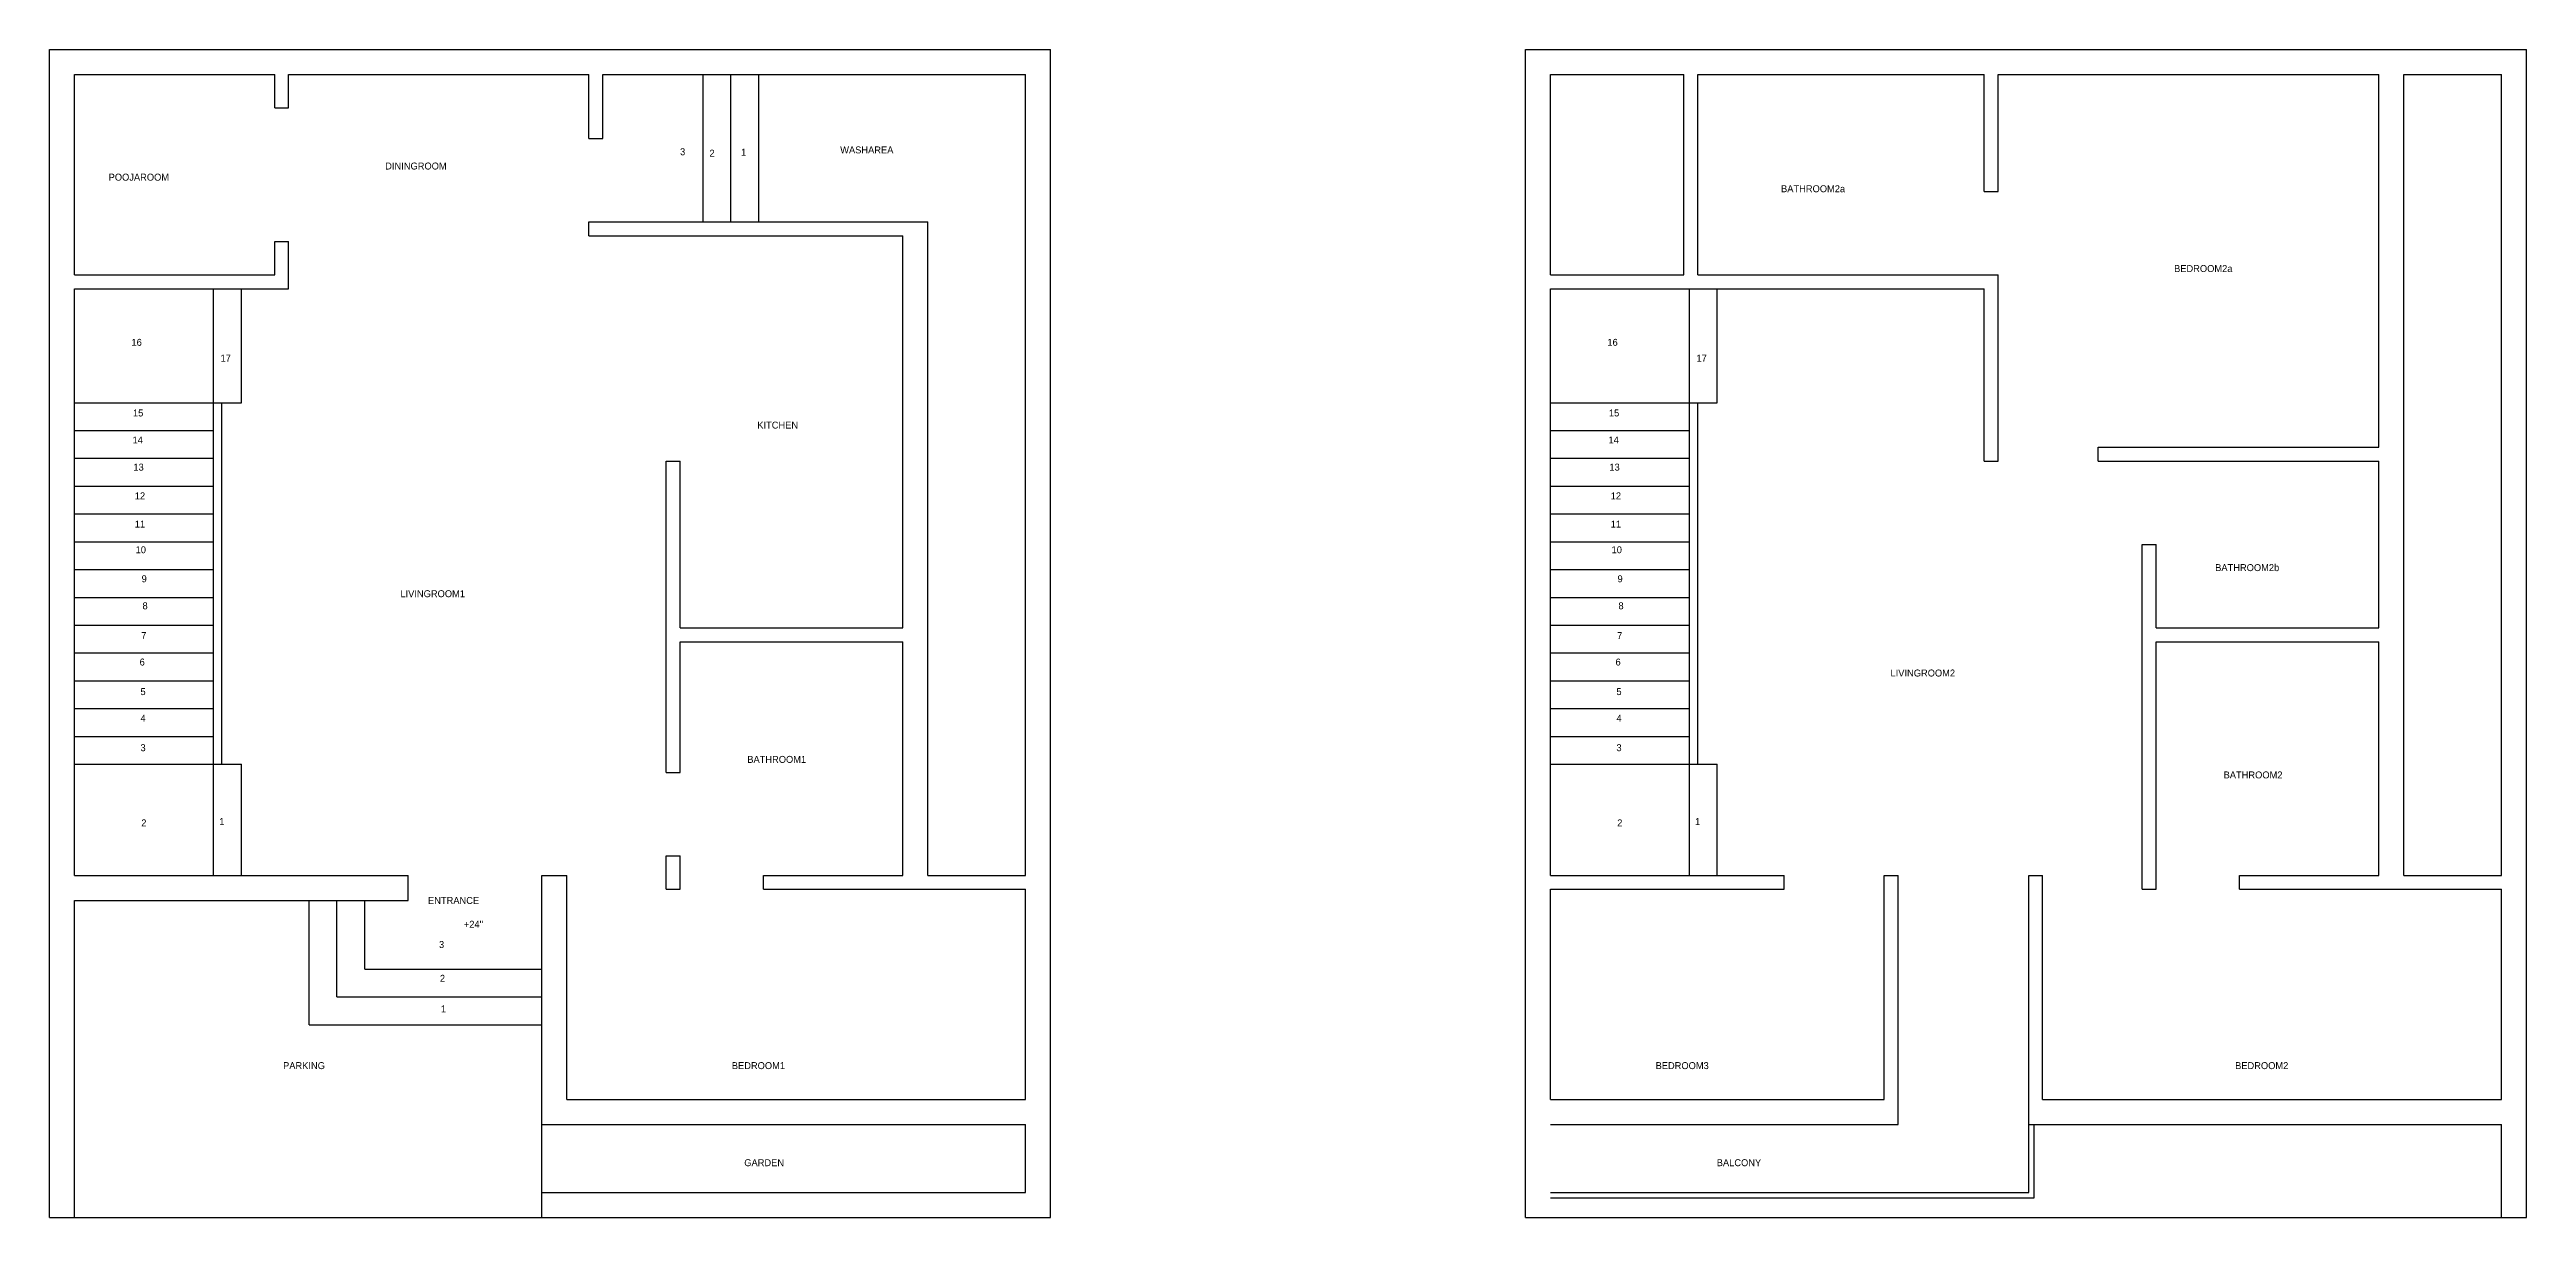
# Model space of a CAD drawing. Header units: metres. Extents: x 0 to 1501, y 0 to 420.
# Drawn here: x 0 to 891, y 0 to 420 of the extents above; entities that cross this region are included whole.
import ezdxf

# ---------------------------------------------------------------- set-up
doc = ezdxf.new("R2010")
doc.units = ezdxf.units.M
for name, color, linetype in [('Balcony', 7, 'Continuous'), ('BathRoom1', 7, 'Continuous'), ('BathRoom2', 7, 'Continuous'), ('BathRoom2a', 7, 'Continuous'), ('BathRoom2b', 7, 'Continuous'), ('BedRoom1', 7, 'Continuous'), ('BedRoom2', 7, 'Continuous'), ('BedRoom2a', 7, 'Continuous'), ('BedRoom3', 7, 'Continuous'), ('Boundary', 7, 'Continuous'), ('DiningRoom', 7, 'Continuous'), ('Entrance_Staircase', 7, 'Continuous'), ('Garden', 7, 'Continuous'), ('Kitchen', 7, 'Continuous'), ('LivingRoom1', 7, 'Continuous'), ('LivingRoom2', 7, 'Continuous'), ('Parking', 7, 'Continuous'), ('PoojaRoom', 7, 'Continuous'), ('Staircase', 7, 'Continuous'), ('WashArea', 7, 'Continuous'), ('WashArea_Staircase', 7, 'Continuous')]:
    doc.layers.add(name, color=color, linetype=linetype)

msp = doc.modelspace()

# ---------------------------------------------------------------- linework, layer by layer
at = {"layer": 'Balcony'}
for p, q in [((539.81, 33.38), (664.81, 33.38)), ((711.81, 9), (711.81, 33.38)), ((713.81, 7), (713.81, 33.38)), ((539.81, 9), (711.81, 9)), ((539.81, 7), (713.81, 7))]:
    msp.add_line(p, q, dxfattribs=at)
at = {"layer": 'BathRoom1'}
for p, q in [((226.77, 207), (306.87, 207)), ((226.77, 160), (226.77, 207)), ((306.87, 123), (306.87, 207)), ((221.77, 160), (226.77, 160)), ((221.77, 130), (226.77, 130)), ((226.77, 118), (226.77, 130)), ((256.77, 123), (306.87, 123))]:
    msp.add_line(p, q, dxfattribs=at)
at = {"layer": 'BathRoom2'}
for p, q in [((757.58, 207), (837.68, 207)), ((757.58, 118), (757.58, 207)), ((837.68, 123), (837.68, 207)), ((752.58, 118), (757.58, 118)), ((787.58, 123), (837.68, 123)), ((787.58, 118), (787.58, 123))]:
    msp.add_line(p, q, dxfattribs=at)
at = {"layer": 'BathRoom2a'}
for p, q in [((592.81, 411), (695.81, 411)), ((592.81, 339), (592.81, 411)), ((695.81, 369), (695.81, 411)), ((695.81, 369), (700.81, 369)), ((592.81, 339), (700.81, 339))]:
    msp.add_line(p, q, dxfattribs=at)
at = {"layer": 'BathRoom2b'}
for p, q in [((736.81, 272), (837.68, 272)), ((837.68, 212), (837.68, 272)), ((752.58, 242), (757.58, 242)), ((757.58, 212), (757.58, 242)), ((757.58, 212), (837.68, 212))]:
    msp.add_line(p, q, dxfattribs=at)
at = {"layer": 'BedRoom1'}
for p, q in [((186, 42.38), (186, 123)), ((221.77, 118), (226.77, 118)), ((256.77, 118), (256.77, 123)), ((256.77, 118), (351, 118)), ((351, 42.38), (351, 118)), ((186, 42.38), (351, 42.38))]:
    msp.add_line(p, q, dxfattribs=at)
at = {"layer": 'BedRoom2'}
for p, q in [((711.81, 33.38), (711.81, 123)), ((716.81, 42.38), (716.81, 123)), ((787.58, 118), (881.81, 118)), ((881.81, 42.38), (881.81, 118)), ((716.81, 42.38), (881.81, 42.38))]:
    msp.add_line(p, q, dxfattribs=at)
at = {"layer": 'BedRoom2a'}
for p, q in [((700.81, 369), (700.81, 411)), ((700.81, 411), (837.68, 411)), ((837.68, 277), (837.68, 411)), ((700.81, 272), (700.81, 339)), ((736.81, 277), (837.68, 277)), ((736.81, 272), (736.81, 277))]:
    msp.add_line(p, q, dxfattribs=at)
at = {"layer": 'BedRoom3'}
for p, q in [((539.81, 42.38), (539.81, 118)), ((539.81, 118), (623.81, 118)), ((623.81, 118), (623.81, 123)), ((659.81, 42.38), (659.81, 123)), ((664.81, 33.38), (664.81, 123)), ((539.81, 42.38), (659.81, 42.38))]:
    msp.add_line(p, q, dxfattribs=at)
at = {"layer": 'Boundary'}
for p, q in [((0, 0), (0, 420)), ((0, 420), (360, 420)), ((360, 0), (360, 420)), ((530.81, 0), (530.81, 420)), ((530.81, 420), (890.81, 420)), ((890.81, 0), (890.81, 420)), ((539.81, 411), (587.81, 411)), ((539.81, 339), (539.81, 411)), ((587.81, 339), (587.81, 411)), ((846.68, 411), (881.81, 411)), ((846.68, 123), (846.68, 411)), ((881.81, 123), (881.81, 411)), ((539.81, 339), (587.81, 339)), ((846.68, 123), (881.81, 123)), ((711.81, 33.38), (881.81, 33.38)), ((881.81, 0), (881.81, 33.38)), ((0, 0), (9, 0)), ((177, 0), (360, 0)), ((530.81, 0), (890.81, 0))]:
    msp.add_line(p, q, dxfattribs=at)
at = {"layer": 'DiningRoom'}
for p, q in [((86, 399), (86, 411)), ((86, 411), (194, 411)), ((194, 388), (194, 411)), ((194, 353), (194, 358)), ((86, 334), (86, 351))]:
    msp.add_line(p, q, dxfattribs=at)
at = {"layer": 'Entrance_Staircase'}
for p, q in [((129, 114), (129, 123)), ((177, 69.33), (177, 123)), ((177, 123), (186, 123)), ((93.35, 69.33), (93.35, 114)), ((93.35, 114), (129, 114)), ((103.35, 79.33), (103.35, 114)), ((113.35, 89.33), (113.35, 114)), ((113.35, 89.33), (177, 89.33)), ((103.35, 79.33), (177, 79.33)), ((93.35, 69.33), (177, 69.33))]:
    msp.add_line(p, q, dxfattribs=at)
at = {"layer": 'Garden'}
for p, q in [((177, 33.38), (351, 33.38)), ((351, 9), (351, 33.38)), ((177, 9), (351, 9))]:
    msp.add_line(p, q, dxfattribs=at)
at = {"layer": 'Kitchen'}
for p, q in [((194, 353), (306.87, 353)), ((306.87, 212), (306.87, 353)), ((221.77, 272), (226.77, 272)), ((226.77, 212), (226.77, 272)), ((226.77, 212), (306.87, 212))]:
    msp.add_line(p, q, dxfattribs=at)
at = {"layer": 'LivingRoom1'}
for p, q in [((221.77, 160), (221.77, 272)), ((221.77, 118), (221.77, 130))]:
    msp.add_line(p, q, dxfattribs=at)
at = {"layer": 'LivingRoom2'}
for p, q in [((695.81, 272), (695.81, 334)), ((695.81, 272), (700.81, 272)), ((752.58, 118), (752.58, 242)), ((659.81, 123), (664.81, 123)), ((711.81, 123), (716.81, 123))]:
    msp.add_line(p, q, dxfattribs=at)
at = {"layer": 'Parking'}
for p, q in [((9, 0), (9, 114)), ((9, 114), (93.35, 114)), ((177, 0), (177, 69.33)), ((9, 0), (177, 0))]:
    msp.add_line(p, q, dxfattribs=at)
at = {"layer": 'PoojaRoom'}
for p, q in [((9, 339), (9, 411)), ((9, 411), (81, 411)), ((81, 399), (81, 411)), ((81, 399), (86, 399)), ((81, 339), (81, 351)), ((81, 351), (86, 351)), ((9, 339), (81, 339))]:
    msp.add_line(p, q, dxfattribs=at)
at = {"layer": 'Staircase'}
for p, q in [((9, 334), (86, 334)), ((9, 123), (9, 334)), ((59, 123), (59, 334)), ((69, 293), (69, 334)), ((539.81, 334), (695.81, 334)), ((539.81, 123), (539.81, 334)), ((589.81, 123), (589.81, 334)), ((599.81, 293), (599.81, 334)), ((9, 293), (69, 293)), ((62, 163), (62, 293)), ((539.81, 293), (599.81, 293)), ((592.81, 163), (592.81, 293)), ((9, 283), (59, 283)), ((539.81, 283), (589.81, 283)), ((9, 273), (59, 273)), ((539.81, 273), (589.81, 273)), ((9, 263), (59, 263)), ((539.81, 263), (589.81, 263)), ((9, 253), (59, 253)), ((539.81, 253), (589.81, 253)), ((9, 243), (59, 243)), ((539.81, 243), (589.81, 243)), ((9, 233), (59, 233)), ((539.81, 233), (589.81, 233)), ((9, 223), (59, 223)), ((9, 223), (59, 223)), ((539.81, 223), (589.81, 223)), ((539.81, 223), (589.81, 223)), ((9, 213), (59, 213)), ((539.81, 213), (589.81, 213)), ((9, 203), (59, 203)), ((539.81, 203), (589.81, 203)), ((9, 193), (59, 193)), ((539.81, 193), (589.81, 193)), ((9, 183), (59, 183)), ((539.81, 183), (589.81, 183)), ((9, 173), (59, 173)), ((539.81, 173), (589.81, 173)), ((9, 163), (69, 163)), ((69, 123), (69, 163)), ((539.81, 163), (599.81, 163)), ((599.81, 123), (599.81, 163)), ((9, 123), (129, 123)), ((539.81, 123), (623.81, 123))]:
    msp.add_line(p, q, dxfattribs=at)
at = {"layer": 'WashArea'}
for p, q in [((255.07, 411), (351, 411)), ((351, 123), (351, 411)), ((255.07, 358), (315.87, 358)), ((315.87, 123), (315.87, 358)), ((315.87, 123), (351, 123))]:
    msp.add_line(p, q, dxfattribs=at)
at = {"layer": 'WashArea_Staircase'}
for p, q in [((199, 411), (255.07, 411)), ((199, 388), (199, 411)), ((235.07, 358), (235.07, 411)), ((245.07, 358), (245.07, 411)), ((255.07, 358), (255.07, 411)), ((194, 388), (199, 388)), ((194, 358), (255.07, 358))]:
    msp.add_line(p, q, dxfattribs=at)

# ---------------------------------------------------------------- texts
at = {"layer": 'Balcony', "insert": (599.61, 20.94), "char_height": 2.5, "attachment_point": 1}
msp.add_mtext('BALCONY', dxfattribs=at)
at = {"layer": 'BathRoom1', "insert": (250.94, 165.98), "char_height": 2.5, "attachment_point": 1}
msp.add_mtext('BATHROOM1', dxfattribs=at)
at = {"layer": 'BathRoom2', "insert": (781.89, 160.39), "char_height": 2.5, "attachment_point": 1}
msp.add_mtext('BATHROOM2', dxfattribs=at)
at = {"layer": 'BathRoom2a', "insert": (622.73, 371.19), "char_height": 2.5, "attachment_point": 1}
msp.add_mtext('BATHROOM2a', dxfattribs=at)
at = {"layer": 'BathRoom2b', "insert": (778.86, 234.94), "char_height": 2.5, "attachment_point": 1}
msp.add_mtext('BATHROOM2b', dxfattribs=at)
at = {"layer": 'BedRoom1', "insert": (245.38, 55.85), "char_height": 2.5, "attachment_point": 1}
msp.add_mtext('BEDROOM1', dxfattribs=at)
at = {"layer": 'BedRoom2', "insert": (786.03, 55.85), "char_height": 2.5, "attachment_point": 1}
msp.add_mtext('BEDROOM2', dxfattribs=at)
at = {"layer": 'BedRoom2a', "insert": (764.08, 342.49), "char_height": 2.5, "attachment_point": 1}
msp.add_mtext('BEDROOM2a', dxfattribs=at)
at = {"layer": 'BedRoom3', "insert": (577.6, 55.85), "char_height": 2.5, "attachment_point": 1}
msp.add_mtext('BEDROOM3', dxfattribs=at)
at = {"layer": 'Entrance_Staircase', "char_height": 2.5, "attachment_point": 1}
for s, insert in [('ENTRANCE', (136.12, 115.24)), ('3', (140.06, 99.4)), ("+24''", (149, 106.68)), ('2', (140.39, 87.25)), ('1', (140.74, 76.26))]:
    msp.add_mtext(s, dxfattribs=dict(at, insert=insert))
at = {"layer": 'Garden', "insert": (249.86, 20.94), "char_height": 2.5, "attachment_point": 1}
msp.add_mtext('GARDEN', dxfattribs=at)
at = {"layer": 'Kitchen', "insert": (254.54, 286.19), "char_height": 2.5, "attachment_point": 1}
msp.add_mtext('KITCHEN ', dxfattribs=at)
at = {"layer": 'LivingRoom1', "insert": (126.19, 225.56), "char_height": 2.5, "attachment_point": 1}
msp.add_mtext('LIVINGROOM1', dxfattribs=at)
at = {"layer": 'LivingRoom2', "insert": (662.1, 197.04), "char_height": 2.5, "attachment_point": 1}
msp.add_mtext('LIVINGROOM2', dxfattribs=at)
at = {"layer": 'Parking', "insert": (83.99, 55.85), "char_height": 2.5, "attachment_point": 1}
msp.add_mtext('PARKING', dxfattribs=at)
at = {"layer": 'PoojaRoom', "insert": (21.25, 375.35), "char_height": 2.5, "attachment_point": 1}
msp.add_mtext('POOJAROOM', dxfattribs=at)
at = {"layer": 'Staircase', "char_height": 2.5, "attachment_point": 1}
for s, insert in [('16', (29.46, 315.96)), ('16', (560.27, 315.96)), ('17', (61.5, 310.28)), ('17', (592.31, 310.28)), ('15', (30.01, 290.56)), ('15', (560.82, 290.56)), ('14', (29.85, 280.84)), ('14', (560.66, 280.84)), ('13', (30.17, 271.08)), ('13', (560.99, 271.08)), ('12', (30.66, 260.75)), ('12', (561.47, 260.75)), ('11', (30.66, 250.59)), ('11', (561.47, 250.59)), ('10', (30.97, 241.36)), ('10', (561.78, 241.36)), ('9', (33.11, 230.93)), ('9', (563.92, 230.93)), ('8', (33.44, 221.21)), ('8', (564.25, 221.21)), ('7', (32.95, 210.49)), ('7', (563.76, 210.49)), ('6', (32.39, 200.99)), ('6', (563.2, 200.99)), ('5', (32.71, 190.35)), ('5', (563.52, 190.35)), ('4', (32.71, 180.77)), ('4', (563.52, 180.77)), ('3', (32.71, 170.18)), ('3', (563.52, 170.18)), ('2', (32.99, 143.15)), ('1', (61.01, 143.63)), ('2', (563.8, 143.15)), ('1', (591.82, 143.63))]:
    msp.add_mtext(s, dxfattribs=dict(at, insert=insert))
at = {"layer": 'WashArea', "char_height": 2.5, "attachment_point": 1}
for s, insert in [('WASHAREA', (284.36, 385.15)), ('DININGROOM', (120.72, 379.36))]:
    msp.add_mtext(s, dxfattribs=dict(at, insert=insert))
at = {"layer": 'WashArea_Staircase', "char_height": 2.5, "attachment_point": 1}
for s, insert in [('3', (226.77, 384.5)), ('2', (237.34, 383.97)), ('1', (248.69, 384.32))]:
    msp.add_mtext(s, dxfattribs=dict(at, insert=insert))

doc.saveas('drawing.dxf')
